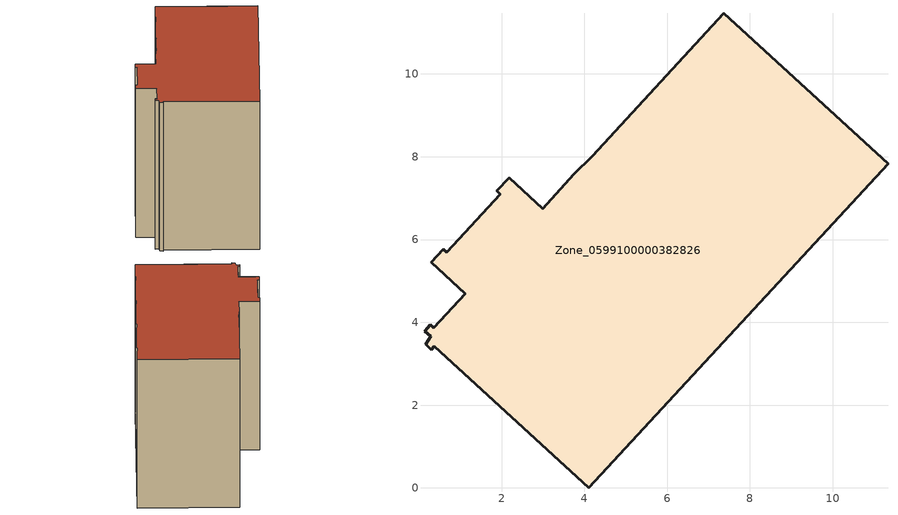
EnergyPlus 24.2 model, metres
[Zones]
Zone_0599100000382826
 floor ground (C_G): 0.14,3.79 0.28,3.94 0.36,3.87 1.12,4.7 0.3,5.45 0.59,5.76 0.68,5.69 1.97,7.1 1.89,7.18 2.18,7.49 3,6.74 3.74,7.58 4.2,8.01 7.37,11.47 11.33,7.83 4.1,0 0.38,3.42 0.31,3.34 0.16,3.48 0.29,3.66 z0
 wall outside (C_F): 3.74,7.58 3,6.74 2.18,7.49 1.89,7.18 1.97,7.1 0.68,5.69 0.59,5.76 0.3,5.45 1.12,4.7 0.36,3.87 0.28,3.94 0.14,3.79 0.29,3.66 0.16,3.48 0.31,3.34 0.38,3.42 4.1,0 11.33,7.83 7.37,11.47 4.2,8.01 3.74,7.58 z0:8.8
 roof outside (C_R): 0.28,3.94 0.14,3.79 0.29,3.66 0.16,3.48 0.31,3.34 0.38,3.42 4.1,0 11.33,7.83 7.37,11.47 4.2,8.01 3.74,7.58 3,6.74 2.18,7.49 1.89,7.18 1.97,7.1 0.68,5.69 0.59,5.76 0.3,5.45 1.12,4.7 0.36,3.87 z8.8
[BUILDING]
Pand.0599100000382826: North Axis=0; Terrain=City; Loads Convergence Tolerance Value=0.04; Temperature Convergence Tolerance Value=0.4; Solar Distribution=FullExterior; Maximum Number of Warmup Days=25; Minimum Number of Warmup Days=1
[Site:Location]
Rotterdam.The.Hague.AP_ZH_NLD Design_Conditions: Latitude=51.96; Longitude=4.45; Time Zone=1; Elevation=-4.5
[SITE:GROUNDTEMPERATURE:BUILDINGSURFACE]
18, 18, 18, 18, 18, 18, 18, 18, 18, 18, 18, 18
[MATERIAL] Thermal Absorptance=0.9; Solar Absorptance=0.7; Visible Absorptance=0.7
Name | Roughness | Thickness | Conductivity | Density | Specific Heat
G.TC.1992-2005 | MediumSmooth | 0.15 | 0.06 | 540 | 1210
F.TC.1992-2005 | Rough | 0.3 | 0.12 | 1920 | 840
R.TC.1992-2005 | MediumRough | 0.2 | 0.08 | 1500 | 1000
[CONSTRUCTION]
C_G: G.TC.1992-2005
C_F: F.TC.1992-2005
C_R: R.TC.1992-2005
[ZONE]
Zone_0599100000382826: Type=1; Multiplier=1; Ceiling Height=Autocalculate; Volume=Autocalculate; Floor Area=autocalculate; Part of Total Floor Area=Yes
[ZONEINFILTRATION:DESIGNFLOWRATE]
Infil_Zone_0599100000382826: Zone or ZoneList or Space or SpaceList=Zone_0599100000382826; Schedule=AlwaysOn; Design Flow Rate Calculation Method=Flow/Area; Flow Rate per Floor Area=0.0015; Constant Term Coefficient=1; Temperature Term Coefficient=0; Velocity Term Coefficient=0; Velocity Squared Term Coefficient=0
[HVACTEMPLATE:ZONE:IDEALLOADSAIRSYSTEM]
Zone_0599100000382826: Maximum Heating Supply Air Temperature=50; Minimum Cooling Supply Air Temperature=13; Maximum Heating Supply Air Humidity Ratio=0.0156; Minimum Cooling Supply Air Humidity Ratio=0.0077; Heating Limit=NoLimit; Cooling Limit=NoLimit; Dehumidification Control Type=ConstantSensibleHeatRatio; Cooling Sensible Heat Ratio=0.7; Dehumidification Setpoint=60; Humidification Control Type=None; Humidification Setpoint=30; Outdoor Air Method=None; Outdoor Air Flow Rate per Person=0.00944; Outdoor Air Flow Rate per Zone Floor Area=0; Outdoor Air Flow Rate per Zone=0; Demand Controlled Ventilation Type=None; Outdoor Air Economizer Type=NoEconomizer; Heat Recovery Type=None; Sensible Heat Recovery Effectiveness=0.7; Latent Heat Recovery Effectiveness=0.65
[ZONECONTROL:THERMOSTAT]
ThermostatControl_Zone_0599100000382826: Zone or ZoneList=Zone_0599100000382826; Control Type Schedule=DualSetpointControlType; Control 1=Thermostat_Zone_0599100000382826; Temperature Difference Between Cutout And Setpoint=0
[THERMOSTATSETPOINT:DUALSETPOINT]
Thermostat_Zone_0599100000382826: Heating Setpoint Temperature Schedule=HeatingSetpoint_Zone_0599100000382826; Cooling Setpoint Temperature Schedule=CoolingSetpoint_Zone_0599100000382826
[SCHEDULE:COMPACT]
HeatingSetpoint_Zone_0599100000382826: Through: 12/31, For: AllDays, Until: 24:00, 21
CoolingSetpoint_Zone_0599100000382826: Through: 12/31, For: AllDays, Until: 24:00, 24
DualSetpointControlType: Through: 12/31, For: AllDays, Until: 24:00, 4
AlwaysOn: Through: 12/31, For: AllDays, Until: 24:00, 1
